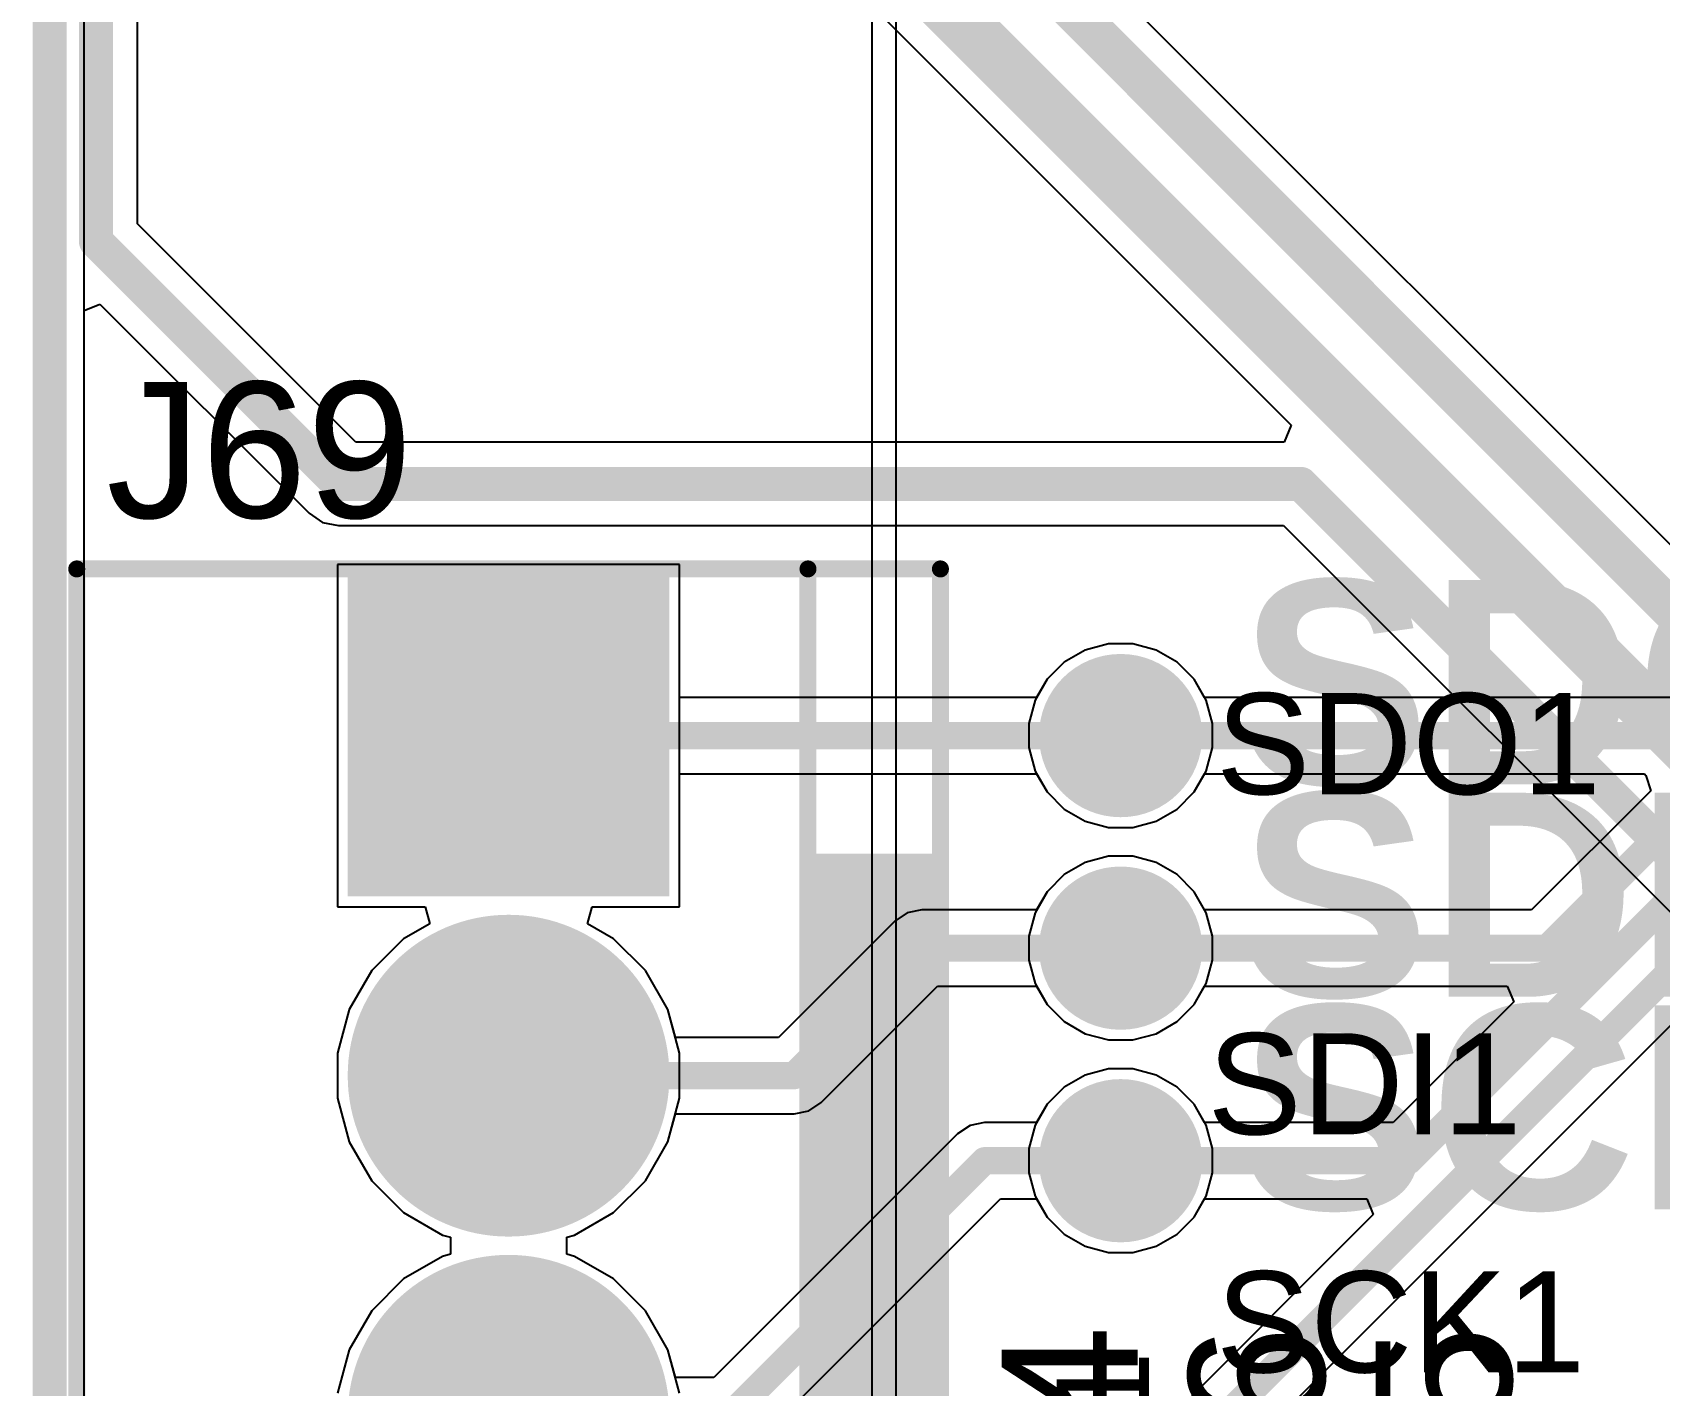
# Model space of a CAD drawing. Header units: inches. Extents: x -0.91 to 3.86, y -0.82 to 4.16.
# Drawn here: x -0.005 to 0.4735, y 1.9289 to 2.3267 of the extents above; entities that cross this region are included whole.
import ezdxf

# ---------------------------------------------------------------- set-up
doc = ezdxf.new("R2010")
doc.units = ezdxf.units.IN
doc.header["$MEASUREMENT"] = 0
for name, color, linetype in [('Board Outline', 216, 'Continuous'), ('Bottom Layer 1', 5, 'Continuous'), ('Bottom Solder', 6, 'Continuous'), ('GND+Signal', 16, 'Continuous'), ('Mechanical 17', 56, 'Continuous'), ('Multi-Layer', 9, 'Continuous'), ('Pad Holes', 156, 'Continuous'), ('PWR+Signal', 76, 'Continuous'), ('Top Layer 1', 1, 'Continuous'), ('Top Overlay', 2, 'Continuous'), ('Top Solder', 216, 'Continuous')]:
    doc.layers.add(name, color=color, linetype=linetype)
doc.styles.add('Arial', font='', dxfattribs={"height": 0.2})
doc.styles.add('Arial_Bold', font='', dxfattribs={"height": 0.2})
doc.styles.get('Arial').set_extended_font_data('Arial')
doc.styles.get('Arial_Bold').set_extended_font_data('Arial', bold=True)

# ---------------------------------------------------------------- blocks, each defined once
blk = doc.blocks.new('T____P______TH_1_8___H_________0_92___63')
at = {"layer": 'Bottom Layer 1'}
h = blk.add_hatch(color=5, dxfattribs=at)
edge = h.paths.add_edge_path()
edge.add_arc((0.187, -0.195), 0.02, 0, 360)
at = {"layer": 'Bottom Solder'}
h = blk.add_hatch(color=6, dxfattribs=at)
edge = h.paths.add_edge_path()
edge.add_arc((0.187, -0.195), 0.024, 0, 360)
at = {"layer": 'GND+Signal'}
h = blk.add_hatch(color=16, dxfattribs=at)
edge = h.paths.add_edge_path()
edge.add_arc((0.187, -0.195), 0.02, 0, 360)
at = {"layer": 'Multi-Layer'}
h = blk.add_hatch(color=9, dxfattribs=at)
edge = h.paths.add_edge_path()
edge.add_arc((0.187, -0.195), 0.02, 0, 360)
at = {"layer": 'Pad Holes'}
h = blk.add_hatch(color=7, dxfattribs=at)
edge = h.paths.add_edge_path()
edge.add_arc((0.187, -0.195), 0.01, 0, 360)
at = {"layer": 'PWR+Signal'}
h = blk.add_hatch(color=76, dxfattribs=at)
edge = h.paths.add_edge_path()
edge.add_arc((0.187, -0.195), 0.02, 0, 360)
at = {"layer": 'Top Layer 1'}
h = blk.add_hatch(color=1, dxfattribs=at)
edge = h.paths.add_edge_path()
edge.add_arc((0.187, -0.195), 0.02, 0, 360)
at = {"layer": 'Top Solder'}
h = blk.add_hatch(color=216, dxfattribs=at)
edge = h.paths.add_edge_path()
edge.add_arc((0.187, -0.195), 0.024, 0, 360)
blk = doc.blocks.new('T____P______TH_1_8___H_________0_92___65')
at = {"layer": 'Bottom Layer 1'}
h = blk.add_hatch(color=5, dxfattribs=at)
edge = h.paths.add_edge_path()
edge.add_arc((-0.013, -0.084), 0.02, 0, 360)
at = {"layer": 'Bottom Solder'}
h = blk.add_hatch(color=6, dxfattribs=at)
edge = h.paths.add_edge_path()
edge.add_arc((-0.013, -0.084), 0.024, 0, 360)
at = {"layer": 'GND+Signal'}
h = blk.add_hatch(color=16, dxfattribs=at)
edge = h.paths.add_edge_path()
edge.add_arc((-0.013, -0.084), 0.02, 0, 360)
at = {"layer": 'Multi-Layer'}
h = blk.add_hatch(color=9, dxfattribs=at)
edge = h.paths.add_edge_path()
edge.add_arc((-0.013, -0.084), 0.02, 0, 360)
at = {"layer": 'Pad Holes'}
h = blk.add_hatch(color=7, dxfattribs=at)
edge = h.paths.add_edge_path()
edge.add_arc((-0.013, -0.084), 0.01, 0, 360)
at = {"layer": 'PWR+Signal'}
h = blk.add_hatch(color=76, dxfattribs=at)
edge = h.paths.add_edge_path()
edge.add_arc((-0.013, -0.084), 0.02, 0, 360)
at = {"layer": 'Top Layer 1'}
h = blk.add_hatch(color=1, dxfattribs=at)
edge = h.paths.add_edge_path()
edge.add_arc((-0.013, -0.084), 0.02, 0, 360)
at = {"layer": 'Top Solder'}
h = blk.add_hatch(color=216, dxfattribs=at)
edge = h.paths.add_edge_path()
edge.add_arc((-0.013, -0.084), 0.024, 0, 360)
blk = doc.blocks.new('T____P______TH_1_8___H_________0_92___66')
at = {"layer": 'Bottom Layer 1'}
h = blk.add_hatch(color=5, dxfattribs=at)
edge = h.paths.add_edge_path()
edge.add_arc((-0.016, -0.029), 0.02, 0, 360)
at = {"layer": 'Bottom Solder'}
h = blk.add_hatch(color=6, dxfattribs=at)
edge = h.paths.add_edge_path()
edge.add_arc((-0.016, -0.029), 0.024, 0, 360)
at = {"layer": 'GND+Signal'}
h = blk.add_hatch(color=16, dxfattribs=at)
edge = h.paths.add_edge_path()
edge.add_arc((-0.016, -0.029), 0.02, 0, 360)
at = {"layer": 'Multi-Layer'}
h = blk.add_hatch(color=9, dxfattribs=at)
edge = h.paths.add_edge_path()
edge.add_arc((-0.016, -0.029), 0.02, 0, 360)
at = {"layer": 'Pad Holes'}
h = blk.add_hatch(color=7, dxfattribs=at)
edge = h.paths.add_edge_path()
edge.add_arc((-0.016, -0.029), 0.01, 0, 360)
at = {"layer": 'PWR+Signal'}
h = blk.add_hatch(color=76, dxfattribs=at)
edge = h.paths.add_edge_path()
edge.add_arc((-0.016, -0.029), 0.02, 0, 360)
at = {"layer": 'Top Layer 1'}
h = blk.add_hatch(color=1, dxfattribs=at)
edge = h.paths.add_edge_path()
edge.add_arc((-0.016, -0.029), 0.02, 0, 360)
at = {"layer": 'Top Solder'}
h = blk.add_hatch(color=216, dxfattribs=at)
edge = h.paths.add_edge_path()
edge.add_arc((-0.016, -0.029), 0.024, 0, 360)
blk = doc.blocks.new('1718561004_81')
at = {"layer": 'Bottom Layer 1'}
blk.add_hatch(color=5, dxfattribs=at).paths.add_polyline_path([(-0.19331, 0.04331), (-0.10669, 0.04331), (-0.10669, -0.04331), (-0.19331, -0.04331)])
h = blk.add_hatch(color=5, dxfattribs=at)
edge = h.paths.add_edge_path()
edge.add_arc((-0.05, 0), 0.04331, 0, 360)
h = blk.add_hatch(color=5, dxfattribs=at)
edge = h.paths.add_edge_path()
edge.add_arc((0.05, 0), 0.04331, 0, 360)
h = blk.add_hatch(color=5, dxfattribs=at)
edge = h.paths.add_edge_path()
edge.add_arc((0.15, 0), 0.04331, 0, 360)
at = {"layer": 'Bottom Solder'}
blk.add_hatch(color=6, dxfattribs=at).paths.add_polyline_path([(-0.19731, 0.04731), (-0.10269, 0.04731), (-0.10269, -0.04731), (-0.19731, -0.04731)])
h = blk.add_hatch(color=6, dxfattribs=at)
edge = h.paths.add_edge_path()
edge.add_arc((-0.05, 0), 0.04731, 0, 360)
h = blk.add_hatch(color=6, dxfattribs=at)
edge = h.paths.add_edge_path()
edge.add_arc((0.05, 0), 0.04731, 0, 360)
h = blk.add_hatch(color=6, dxfattribs=at)
edge = h.paths.add_edge_path()
edge.add_arc((0.15, 0), 0.04731, 0, 360)
at = {"layer": 'GND+Signal'}
blk.add_hatch(color=16, dxfattribs=at).paths.add_polyline_path([(-0.19331, 0.04331), (-0.10669, 0.04331), (-0.10669, -0.04331), (-0.19331, -0.04331)])
h = blk.add_hatch(color=16, dxfattribs=at)
edge = h.paths.add_edge_path()
edge.add_arc((-0.05, 0), 0.04331, 0, 360)
h = blk.add_hatch(color=16, dxfattribs=at)
edge = h.paths.add_edge_path()
edge.add_arc((0.05, 0), 0.04331, 0, 360)
h = blk.add_hatch(color=16, dxfattribs=at)
edge = h.paths.add_edge_path()
edge.add_arc((0.15, 0), 0.04331, 0, 360)
at = {"layer": 'Multi-Layer'}
blk.add_hatch(color=9, dxfattribs=at).paths.add_polyline_path([(-0.19331, 0.04331), (-0.10669, 0.04331), (-0.10669, -0.04331), (-0.19331, -0.04331)])
h = blk.add_hatch(color=9, dxfattribs=at)
edge = h.paths.add_edge_path()
edge.add_arc((-0.05, 0), 0.04331, 0, 360)
h = blk.add_hatch(color=9, dxfattribs=at)
edge = h.paths.add_edge_path()
edge.add_arc((0.05, 0), 0.04331, 0, 360)
h = blk.add_hatch(color=9, dxfattribs=at)
edge = h.paths.add_edge_path()
edge.add_arc((0.15, 0), 0.04331, 0, 360)
at = {"layer": 'Pad Holes'}
h = blk.add_hatch(color=7, dxfattribs=at)
edge = h.paths.add_edge_path()
edge.add_arc((-0.15, 0), 0.02264, 0, 360)
h = blk.add_hatch(color=7, dxfattribs=at)
edge = h.paths.add_edge_path()
edge.add_arc((-0.05, 0), 0.02264, 0, 360)
h = blk.add_hatch(color=7, dxfattribs=at)
edge = h.paths.add_edge_path()
edge.add_arc((0.05, 0), 0.02264, 0, 360)
h = blk.add_hatch(color=7, dxfattribs=at)
edge = h.paths.add_edge_path()
edge.add_arc((0.15, 0), 0.02264, 0, 360)
at = {"layer": 'PWR+Signal'}
blk.add_hatch(color=76, dxfattribs=at).paths.add_polyline_path([(-0.19331, 0.04331), (-0.10669, 0.04331), (-0.10669, -0.04331), (-0.19331, -0.04331)])
h = blk.add_hatch(color=76, dxfattribs=at)
edge = h.paths.add_edge_path()
edge.add_arc((-0.05, 0), 0.04331, 0, 360)
h = blk.add_hatch(color=76, dxfattribs=at)
edge = h.paths.add_edge_path()
edge.add_arc((0.05, 0), 0.04331, 0, 360)
h = blk.add_hatch(color=76, dxfattribs=at)
edge = h.paths.add_edge_path()
edge.add_arc((0.15, 0), 0.04331, 0, 360)
at = {"layer": 'Top Layer 1'}
blk.add_hatch(color=1, dxfattribs=at).paths.add_polyline_path([(-0.19331, 0.04331), (-0.10669, 0.04331), (-0.10669, -0.04331), (-0.19331, -0.04331)])
h = blk.add_hatch(color=1, dxfattribs=at)
edge = h.paths.add_edge_path()
edge.add_arc((-0.05, 0), 0.04331, 0, 360)
h = blk.add_hatch(color=1, dxfattribs=at)
edge = h.paths.add_edge_path()
edge.add_arc((0.05, 0), 0.04331, 0, 360)
h = blk.add_hatch(color=1, dxfattribs=at)
edge = h.paths.add_edge_path()
edge.add_arc((0.15, 0), 0.04331, 0, 360)
at = {"layer": 'Top Overlay'}
blk.add_hatch(color=2, dxfattribs=at).paths.add_polyline_path([(-0.11529, 0.08805), (0.10669, 0.08805), (0.10669, 0.127), (-0.11529, 0.127)])
at = {"layer": 'Top Solder'}
blk.add_hatch(color=216, dxfattribs=at).paths.add_polyline_path([(-0.19731, 0.04731), (-0.10269, 0.04731), (-0.10269, -0.04731), (-0.19731, -0.04731)])
h = blk.add_hatch(color=216, dxfattribs=at)
edge = h.paths.add_edge_path()
edge.add_arc((-0.05, 0), 0.04731, 0, 360)
h = blk.add_hatch(color=216, dxfattribs=at)
edge = h.paths.add_edge_path()
edge.add_arc((0.05, 0), 0.04731, 0, 360)
h = blk.add_hatch(color=216, dxfattribs=at)
edge = h.paths.add_edge_path()
edge.add_arc((0.15, 0), 0.04731, 0, 360)
at = {"layer": 'Top Overlay'}
for points in [[(-0.199, -0.127, 0.005, 0.005, 0), (-0.199, 0.127, 0.005, 0.005, 0)], [(0.199, 0.127, 0.005, 0.005, 0), (-0.199, 0.127, 0.005, 0.005, 0)], [(0.199, -0.127, 0.005, 0.005, 0), (0.199, 0.127, 0.005, 0.005, 0)], [(0.19806, 0.08805, 0.005, 0.005, 0), (-0.199, 0.08805, 0.005, 0.005, 0)], [(0.199, -0.127, 0.005, 0.005, 0), (-0.199, -0.127, 0.005, 0.005, 0)]]:
    blk.add_lwpolyline(points, format="xyseb", dxfattribs=at)
for points in [[(-0.20025, 0.127, 0.0025, 0.0025, 1), (-0.19775, 0.127, 0.0025, 0.0025, 1)], [(-0.20025, 0.127, 0.0025, 0.0025, 1), (-0.19775, 0.127, 0.0025, 0.0025, 1)], [(0.19775, 0.127, 0.0025, 0.0025, 1), (0.20025, 0.127, 0.0025, 0.0025, 1)], [(0.19775, 0.127, 0.0025, 0.0025, 1), (0.20025, 0.127, 0.0025, 0.0025, 1)], [(-0.20025, 0.08805, 0.0025, 0.0025, 1), (-0.19775, 0.08805, 0.0025, 0.0025, 1)], [(0.19681, 0.08805, 0.0025, 0.0025, 1), (0.19931, 0.08805, 0.0025, 0.0025, 1)], [(-0.20025, -0.127, 0.0025, 0.0025, 1), (-0.19775, -0.127, 0.0025, 0.0025, 1)], [(-0.20025, -0.127, 0.0025, 0.0025, 1), (-0.19775, -0.127, 0.0025, 0.0025, 1)], [(0.19775, -0.127, 0.0025, 0.0025, 1), (0.20025, -0.127, 0.0025, 0.0025, 1)], [(0.19775, -0.127, 0.0025, 0.0025, 1), (0.20025, -0.127, 0.0025, 0.0025, 1)]]:
    blk.add_lwpolyline(points, format="xyseb", close=True, dxfattribs=at)

msp = doc.modelspace()

# ---------------------------------------------------------------- linework, layer by layer
at = {"layer": 'Board Outline'}
msp.add_lwpolyline([(0, 0, 0.01, 0.01, 0), (0, 4.15, 0.01, 0.01, 0)], format="xyseb", dxfattribs=at)
at = {"layer": 'Bottom Layer 1'}
for p, q in [((0.0102, 0.0102), (0.0102, 4.1398)), ((0.18531, 2.17031), (0.08469, 2.17031)), ((0.08469, 2.17031), (0.08469, 2.06969)), ((0.18531, 2.06969), (0.18531, 2.17031)), ((0.30458, 2.14516), (0.29842, 2.14161)), ((0.31145, 2.147), (0.30458, 2.14516)), ((0.31855, 2.147), (0.31145, 2.147)), ((0.32542, 2.14516), (0.31855, 2.147)), ((0.33158, 2.14161), (0.32542, 2.14516)), ((0.29842, 2.14161), (0.29339, 2.13658)), ((0.33661, 2.13658), (0.33158, 2.14161)), ((0.29339, 2.13658), (0.28984, 2.13042)), ((0.3397, 2.13122), (0.33661, 2.13658)), ((0.28984, 2.13042), (0.288, 2.12355)), ((0.52006, 2.13122), (0.3397, 2.13122)), ((0.288, 2.12355), (0.288, 2.11645)), ((0.288, 2.11645), (0.28984, 2.10958)), ((0.28984, 2.10958), (0.29339, 2.10342)), ((0.33661, 2.10342), (0.3397, 2.10878)), ((0.3397, 2.10878), (0.46909, 2.10878)), ((0.46909, 2.10878), (0.46946, 2.10831)), ((0.46946, 2.10831), (0.47092, 2.10378)), ((0.29339, 2.10342), (0.29842, 2.09839)), ((0.33158, 2.09839), (0.33661, 2.10342)), ((0.47092, 2.10378), (0.43585, 2.06872)), ((0.29842, 2.09839), (0.30458, 2.09484)), ((0.32542, 2.09484), (0.33158, 2.09839)), ((0.30458, 2.09484), (0.31145, 2.093)), ((0.31145, 2.093), (0.31855, 2.093)), ((0.31855, 2.093), (0.32542, 2.09484)), ((0.30458, 2.08266), (0.29842, 2.07911)), ((0.31145, 2.0845), (0.30458, 2.08266)), ((0.31855, 2.0845), (0.31145, 2.0845)), ((0.32542, 2.08266), (0.31855, 2.0845)), ((0.33158, 2.07911), (0.32542, 2.08266)), ((0.29842, 2.07911), (0.29339, 2.07408)), ((0.33661, 2.07408), (0.33158, 2.07911)), ((0.29339, 2.07408), (0.28984, 2.06792)), ((0.3397, 2.06872), (0.33661, 2.07408)), ((0.08469, 2.06969), (0.11046, 2.06969)), ((0.11046, 2.06969), (0.1118, 2.06469)), ((0.1582, 2.06469), (0.15954, 2.06969)), ((0.15954, 2.06969), (0.18531, 2.06969)), ((0.28984, 2.06792), (0.288, 2.06105)), ((0.43585, 2.06872), (0.3397, 2.06872)), ((0.1118, 2.06469), (0.10411, 2.06026)), ((0.16589, 2.06026), (0.1582, 2.06469)), ((0.10411, 2.06026), (0.09475, 2.05089)), ((0.17526, 2.05089), (0.16589, 2.06026)), ((0.288, 2.06105), (0.288, 2.05395)), ((0.25393, 1.81207), (0.49724, 2.05538)), ((0.288, 2.05395), (0.28984, 2.04708)), ((0.09475, 2.05089), (0.08812, 2.03942)), ((0.18188, 2.03942), (0.17526, 2.05089)), ((0.28984, 2.04708), (0.29339, 2.04092)), ((0.33661, 2.04092), (0.3397, 2.04628)), ((0.3397, 2.04628), (0.42868, 2.04628)), ((0.42868, 2.04628), (0.43059, 2.04167)), ((0.08812, 2.03942), (0.08469, 2.02662)), ((0.18531, 2.02662), (0.18188, 2.03942)), ((0.29339, 2.04092), (0.29842, 2.03589)), ((0.33158, 2.03589), (0.33661, 2.04092)), ((0.43059, 2.04167), (0.39514, 2.00622)), ((0.29842, 2.03589), (0.30458, 2.03234)), ((0.32542, 2.03234), (0.33158, 2.03589)), ((0.30458, 2.03234), (0.31145, 2.0305)), ((0.31145, 2.0305), (0.31855, 2.0305)), ((0.31855, 2.0305), (0.32542, 2.03234)), ((0.08469, 2.02662), (0.08469, 2.01338)), ((0.18531, 2.01338), (0.18531, 2.02662)), ((0.30458, 2.02016), (0.29842, 2.01661)), ((0.31145, 2.022), (0.30458, 2.02016)), ((0.31855, 2.022), (0.31145, 2.022)), ((0.32542, 2.02016), (0.31855, 2.022)), ((0.33158, 2.01661), (0.32542, 2.02016)), ((0.29842, 2.01661), (0.29339, 2.01158)), ((0.33661, 2.01158), (0.33158, 2.01661)), ((0.08469, 2.01338), (0.08812, 2.00058)), ((0.18188, 2.00058), (0.18531, 2.01338)), ((0.29339, 2.01158), (0.28984, 2.00542)), ((0.3397, 2.00622), (0.33661, 2.01158)), ((0.28984, 2.00542), (0.288, 1.99855)), ((0.39514, 2.00622), (0.3397, 2.00622)), ((0.08812, 2.00058), (0.09475, 1.98911)), ((0.17526, 1.98911), (0.18188, 2.00058)), ((0.288, 1.99855), (0.288, 1.99145)), ((0.288, 1.99145), (0.28984, 1.98458)), ((0.09475, 1.98911), (0.10411, 1.97974)), ((0.16589, 1.97974), (0.17526, 1.98911)), ((0.28984, 1.98458), (0.29339, 1.97842)), ((0.33661, 1.97842), (0.3397, 1.98378)), ((0.3397, 1.98378), (0.38739, 1.98378)), ((0.38739, 1.98378), (0.3893, 1.97917)), ((0.10411, 1.97974), (0.11558, 1.97312)), ((0.15442, 1.97312), (0.16589, 1.97974)), ((0.3893, 1.97917), (0.24135, 1.83122)), ((0.29339, 1.97842), (0.29842, 1.97339)), ((0.33158, 1.97339), (0.33661, 1.97842)), ((0.11558, 1.97312), (0.1179, 1.9725)), ((0.1179, 1.9725), (0.1179, 1.9675)), ((0.1521, 1.9725), (0.15442, 1.97312)), ((0.1521, 1.9675), (0.1521, 1.9725)), ((0.29842, 1.97339), (0.30458, 1.96984)), ((0.32542, 1.96984), (0.33158, 1.97339)), ((0.11558, 1.96688), (0.10411, 1.96026)), ((0.1179, 1.9675), (0.11558, 1.96688)), ((0.15442, 1.96688), (0.1521, 1.9675)), ((0.16589, 1.96026), (0.15442, 1.96688)), ((0.30458, 1.96984), (0.31145, 1.968)), ((0.31145, 1.968), (0.31855, 1.968)), ((0.31855, 1.968), (0.32542, 1.96984)), ((0.10411, 1.96026), (0.09475, 1.95089)), ((0.17526, 1.95089), (0.16589, 1.96026)), ((0.09475, 1.95089), (0.08812, 1.93942)), ((0.18188, 1.93942), (0.17526, 1.95089)), ((0.08812, 1.93942), (0.08469, 1.92662)), ((0.18531, 1.92662), (0.18188, 1.93942))]:
    msp.add_line(p, q, dxfattribs=at)
for points in [[(0.315, 2.12, 0.008, 0.008, 0), (0.79038, 2.12, 0.008, 0.008, 0)], [(0.4405, 2.0575, 0.008, 0.008, 0), (0.48, 2.097, 0.008, 0.008, 0)], [(0.39979, 1.995, 0.008, 0.008, 0), (0.48638, 2.08159, 0.008, 0.008, 0)], [(0.246, 1.82, 0.008, 0.008, 0), (0.49259, 2.06659, 0.008, 0.008, 0)], [(0.315, 2.0575, 0.008, 0.008, 0), (0.4405, 2.0575, 0.008, 0.008, 0)], [(0.315, 1.995, 0.008, 0.008, 0), (0.39979, 1.995, 0.008, 0.008, 0)]]:
    msp.add_lwpolyline(points, format="xyseb", dxfattribs=at)
for points in [[(0.313, 2.12, 0.004, 0.004, 1), (0.317, 2.12, 0.004, 0.004, 1)], [(0.313, 2.0575, 0.004, 0.004, 1), (0.317, 2.0575, 0.004, 0.004, 1)], [(0.4385, 2.0575, 0.004, 0.004, 1), (0.4425, 2.0575, 0.004, 0.004, 1)], [(0.4385, 2.0575, 0.004, 0.004, 1), (0.4425, 2.0575, 0.004, 0.004, 1)], [(0.313, 1.995, 0.004, 0.004, 1), (0.317, 1.995, 0.004, 0.004, 1)], [(0.39779, 1.995, 0.004, 0.004, 1), (0.40179, 1.995, 0.004, 0.004, 1)], [(0.39779, 1.995, 0.004, 0.004, 1), (0.40179, 1.995, 0.004, 0.004, 1)]]:
    msp.add_lwpolyline(points, format="xyseb", close=True, dxfattribs=at)
at = {"layer": 'GND+Signal'}
for p, q in [((0.0102, 0.0102), (0.0102, 2.40832)), ((0.18531, 2.17031), (0.08469, 2.17031)), ((0.08469, 2.17031), (0.08469, 2.06969)), ((0.18531, 2.06969), (0.18531, 2.17031)), ((0.30458, 2.14516), (0.29842, 2.14161)), ((0.31145, 2.147), (0.30458, 2.14516)), ((0.31855, 2.147), (0.31145, 2.147)), ((0.32542, 2.14516), (0.31855, 2.147)), ((0.33158, 2.14161), (0.32542, 2.14516)), ((0.29842, 2.14161), (0.29339, 2.13658)), ((0.33661, 2.13658), (0.33158, 2.14161)), ((0.29339, 2.13658), (0.28984, 2.13042)), ((0.34016, 2.13042), (0.33661, 2.13658)), ((0.28984, 2.13042), (0.288, 2.12355)), ((0.342, 2.12355), (0.34016, 2.13042)), ((0.288, 2.12355), (0.288, 2.11645)), ((0.342, 2.11645), (0.342, 2.12355)), ((0.288, 2.11645), (0.28984, 2.10958)), ((0.34016, 2.10958), (0.342, 2.11645)), ((0.28984, 2.10958), (0.29339, 2.10342)), ((0.33661, 2.10342), (0.34016, 2.10958)), ((0.29339, 2.10342), (0.29842, 2.09839)), ((0.33158, 2.09839), (0.33661, 2.10342)), ((0.29842, 2.09839), (0.30458, 2.09484)), ((0.32542, 2.09484), (0.33158, 2.09839)), ((0.30458, 2.09484), (0.31145, 2.093)), ((0.31145, 2.093), (0.31855, 2.093)), ((0.31855, 2.093), (0.32542, 2.09484)), ((0.30458, 2.08266), (0.29842, 2.07911)), ((0.31145, 2.0845), (0.30458, 2.08266)), ((0.31855, 2.0845), (0.31145, 2.0845)), ((0.32542, 2.08266), (0.31855, 2.0845)), ((0.33158, 2.07911), (0.32542, 2.08266)), ((0.29842, 2.07911), (0.29339, 2.07408)), ((0.33661, 2.07408), (0.33158, 2.07911)), ((0.29339, 2.07408), (0.28984, 2.06792)), ((0.34016, 2.06792), (0.33661, 2.07408)), ((0.08469, 2.06969), (0.11046, 2.06969)), ((0.11046, 2.06969), (0.1118, 2.06469)), ((0.1582, 2.06469), (0.15954, 2.06969)), ((0.15954, 2.06969), (0.18531, 2.06969)), ((0.28984, 2.06792), (0.288, 2.06105)), ((0.342, 2.06105), (0.34016, 2.06792)), ((0.1118, 2.06469), (0.10411, 2.06026)), ((0.16589, 2.06026), (0.1582, 2.06469)), ((0.10411, 2.06026), (0.09475, 2.05089)), ((0.17526, 2.05089), (0.16589, 2.06026)), ((0.288, 2.06105), (0.288, 2.05395)), ((0.342, 2.05395), (0.342, 2.06105)), ((0.288, 2.05395), (0.28984, 2.04708)), ((0.34016, 2.04708), (0.342, 2.05395)), ((0.09475, 2.05089), (0.08812, 2.03942)), ((0.18188, 2.03942), (0.17526, 2.05089)), ((0.28984, 2.04708), (0.29339, 2.04092)), ((0.33661, 2.04092), (0.34016, 2.04708)), ((0.08812, 2.03942), (0.08469, 2.02662)), ((0.18531, 2.02662), (0.18188, 2.03942)), ((0.29339, 2.04092), (0.29842, 2.03589)), ((0.33158, 2.03589), (0.33661, 2.04092)), ((0.29842, 2.03589), (0.30458, 2.03234)), ((0.32542, 2.03234), (0.33158, 2.03589)), ((0.30458, 2.03234), (0.31145, 2.0305)), ((0.31145, 2.0305), (0.31855, 2.0305)), ((0.31855, 2.0305), (0.32542, 2.03234)), ((0.08469, 2.02662), (0.08469, 2.01338)), ((0.18531, 2.01338), (0.18531, 2.02662)), ((0.30458, 2.02016), (0.29842, 2.01661)), ((0.31145, 2.022), (0.30458, 2.02016)), ((0.31855, 2.022), (0.31145, 2.022)), ((0.32542, 2.02016), (0.31855, 2.022)), ((0.33158, 2.01661), (0.32542, 2.02016)), ((0.29842, 2.01661), (0.29339, 2.01158)), ((0.33661, 2.01158), (0.33158, 2.01661)), ((0.08469, 2.01338), (0.08812, 2.00058)), ((0.18188, 2.00058), (0.18531, 2.01338)), ((0.29339, 2.01158), (0.28984, 2.00542)), ((0.34016, 2.00542), (0.33661, 2.01158)), ((0.28984, 2.00542), (0.288, 1.99855)), ((0.342, 1.99855), (0.34016, 2.00542)), ((0.08812, 2.00058), (0.09475, 1.98911)), ((0.17526, 1.98911), (0.18188, 2.00058)), ((0.288, 1.99855), (0.288, 1.99145)), ((0.342, 1.99145), (0.342, 1.99855)), ((0.288, 1.99145), (0.28984, 1.98458)), ((0.34016, 1.98458), (0.342, 1.99145)), ((0.09475, 1.98911), (0.10411, 1.97974)), ((0.16589, 1.97974), (0.17526, 1.98911)), ((0.28984, 1.98458), (0.29339, 1.97842)), ((0.33661, 1.97842), (0.34016, 1.98458)), ((0.10411, 1.97974), (0.11558, 1.97312)), ((0.15442, 1.97312), (0.16589, 1.97974)), ((0.29339, 1.97842), (0.29842, 1.97339)), ((0.33158, 1.97339), (0.33661, 1.97842)), ((0.11558, 1.97312), (0.1179, 1.9725)), ((0.1179, 1.9725), (0.1179, 1.9675)), ((0.1521, 1.9725), (0.15442, 1.97312)), ((0.1521, 1.9675), (0.1521, 1.9725)), ((0.29842, 1.97339), (0.30458, 1.96984)), ((0.32542, 1.96984), (0.33158, 1.97339)), ((0.11558, 1.96688), (0.10411, 1.96026)), ((0.1179, 1.9675), (0.11558, 1.96688)), ((0.15442, 1.96688), (0.1521, 1.9675)), ((0.16589, 1.96026), (0.15442, 1.96688)), ((0.30458, 1.96984), (0.31145, 1.968)), ((0.31145, 1.968), (0.31855, 1.968)), ((0.31855, 1.968), (0.32542, 1.96984)), ((0.10411, 1.96026), (0.09475, 1.95089)), ((0.17526, 1.95089), (0.16589, 1.96026)), ((0.09475, 1.95089), (0.08812, 1.93942)), ((0.18188, 1.93942), (0.17526, 1.95089)), ((0.08812, 1.93942), (0.08469, 1.92662)), ((0.18531, 1.92662), (0.18188, 1.93942))]:
    msp.add_line(p, q, dxfattribs=at)
at = {"layer": 'PWR+Signal'}
for p, q in [((0.0102, 0.0102), (0.0102, 4.1398)), ((0.24186, 2.76419), (0.24186, 1.67267)), ((0.249, 1.67267), (0.249, 2.76419)), ((0.18531, 2.17031), (0.08469, 2.17031)), ((0.08469, 2.17031), (0.08469, 2.06969)), ((0.18531, 2.06969), (0.18531, 2.17031)), ((0.30458, 2.14516), (0.29842, 2.14161)), ((0.31145, 2.147), (0.30458, 2.14516)), ((0.31855, 2.147), (0.31145, 2.147)), ((0.32542, 2.14516), (0.31855, 2.147)), ((0.33158, 2.14161), (0.32542, 2.14516)), ((0.29842, 2.14161), (0.29339, 2.13658)), ((0.33661, 2.13658), (0.33158, 2.14161)), ((0.29339, 2.13658), (0.28984, 2.13042)), ((0.34016, 2.13042), (0.33661, 2.13658)), ((0.28984, 2.13042), (0.288, 2.12355)), ((0.342, 2.12355), (0.34016, 2.13042)), ((0.288, 2.12355), (0.288, 2.11645)), ((0.342, 2.11645), (0.342, 2.12355)), ((0.288, 2.11645), (0.28984, 2.10958)), ((0.34016, 2.10958), (0.342, 2.11645)), ((0.28984, 2.10958), (0.29339, 2.10342)), ((0.33661, 2.10342), (0.34016, 2.10958)), ((0.29339, 2.10342), (0.29842, 2.09839)), ((0.33158, 2.09839), (0.33661, 2.10342)), ((0.29842, 2.09839), (0.30458, 2.09484)), ((0.32542, 2.09484), (0.33158, 2.09839)), ((0.30458, 2.09484), (0.31145, 2.093)), ((0.31145, 2.093), (0.31855, 2.093)), ((0.31855, 2.093), (0.32542, 2.09484)), ((0.30458, 2.08266), (0.29842, 2.07911)), ((0.31145, 2.0845), (0.30458, 2.08266)), ((0.31855, 2.0845), (0.31145, 2.0845)), ((0.32542, 2.08266), (0.31855, 2.0845)), ((0.33158, 2.07911), (0.32542, 2.08266)), ((0.29842, 2.07911), (0.29339, 2.07408)), ((0.33661, 2.07408), (0.33158, 2.07911)), ((0.29339, 2.07408), (0.28984, 2.06792)), ((0.34016, 2.06792), (0.33661, 2.07408)), ((0.08469, 2.06969), (0.11046, 2.06969)), ((0.11046, 2.06969), (0.1118, 2.06469)), ((0.1582, 2.06469), (0.15954, 2.06969)), ((0.15954, 2.06969), (0.18531, 2.06969)), ((0.28984, 2.06792), (0.288, 2.06105)), ((0.342, 2.06105), (0.34016, 2.06792)), ((0.1118, 2.06469), (0.10411, 2.06026)), ((0.16589, 2.06026), (0.1582, 2.06469)), ((0.10411, 2.06026), (0.09475, 2.05089)), ((0.17526, 2.05089), (0.16589, 2.06026)), ((0.288, 2.06105), (0.288, 2.05395)), ((0.342, 2.05395), (0.342, 2.06105)), ((0.288, 2.05395), (0.28984, 2.04708)), ((0.34016, 2.04708), (0.342, 2.05395)), ((0.09475, 2.05089), (0.08812, 2.03942)), ((0.18188, 2.03942), (0.17526, 2.05089)), ((0.28984, 2.04708), (0.29339, 2.04092)), ((0.33661, 2.04092), (0.34016, 2.04708)), ((0.08812, 2.03942), (0.08469, 2.02662)), ((0.18531, 2.02662), (0.18188, 2.03942)), ((0.29339, 2.04092), (0.29842, 2.03589)), ((0.33158, 2.03589), (0.33661, 2.04092)), ((0.29842, 2.03589), (0.30458, 2.03234)), ((0.32542, 2.03234), (0.33158, 2.03589)), ((0.30458, 2.03234), (0.31145, 2.0305)), ((0.31145, 2.0305), (0.31855, 2.0305)), ((0.31855, 2.0305), (0.32542, 2.03234)), ((0.08469, 2.02662), (0.08469, 2.01338)), ((0.18531, 2.01338), (0.18531, 2.02662)), ((0.30458, 2.02016), (0.29842, 2.01661)), ((0.31145, 2.022), (0.30458, 2.02016)), ((0.31855, 2.022), (0.31145, 2.022)), ((0.32542, 2.02016), (0.31855, 2.022)), ((0.33158, 2.01661), (0.32542, 2.02016)), ((0.29842, 2.01661), (0.29339, 2.01158)), ((0.33661, 2.01158), (0.33158, 2.01661)), ((0.08469, 2.01338), (0.08812, 2.00058)), ((0.18188, 2.00058), (0.18531, 2.01338)), ((0.29339, 2.01158), (0.28984, 2.00542)), ((0.34016, 2.00542), (0.33661, 2.01158)), ((0.28984, 2.00542), (0.288, 1.99855)), ((0.342, 1.99855), (0.34016, 2.00542)), ((0.08812, 2.00058), (0.09475, 1.98911)), ((0.17526, 1.98911), (0.18188, 2.00058)), ((0.288, 1.99855), (0.288, 1.99145)), ((0.342, 1.99145), (0.342, 1.99855)), ((0.288, 1.99145), (0.28984, 1.98458)), ((0.34016, 1.98458), (0.342, 1.99145)), ((0.09475, 1.98911), (0.10411, 1.97974)), ((0.16589, 1.97974), (0.17526, 1.98911)), ((0.28984, 1.98458), (0.29339, 1.97842)), ((0.33661, 1.97842), (0.34016, 1.98458)), ((0.10411, 1.97974), (0.11558, 1.97312)), ((0.15442, 1.97312), (0.16589, 1.97974)), ((0.29339, 1.97842), (0.29842, 1.97339)), ((0.33158, 1.97339), (0.33661, 1.97842)), ((0.11558, 1.97312), (0.1179, 1.9725)), ((0.1179, 1.9725), (0.1179, 1.9675)), ((0.1521, 1.9725), (0.15442, 1.97312)), ((0.1521, 1.9675), (0.1521, 1.9725)), ((0.29842, 1.97339), (0.30458, 1.96984)), ((0.32542, 1.96984), (0.33158, 1.97339)), ((0.11558, 1.96688), (0.10411, 1.96026)), ((0.1179, 1.9675), (0.11558, 1.96688)), ((0.15442, 1.96688), (0.1521, 1.9675)), ((0.16589, 1.96026), (0.15442, 1.96688)), ((0.30458, 1.96984), (0.31145, 1.968)), ((0.31145, 1.968), (0.31855, 1.968)), ((0.31855, 1.968), (0.32542, 1.96984)), ((0.10411, 1.96026), (0.09475, 1.95089)), ((0.17526, 1.95089), (0.16589, 1.96026)), ((0.09475, 1.95089), (0.08812, 1.93942)), ((0.18188, 1.93942), (0.17526, 1.95089)), ((0.08812, 1.93942), (0.08469, 1.92662)), ((0.18531, 1.92662), (0.18188, 1.93942))]:
    msp.add_line(p, q, dxfattribs=at)
at = {"layer": 'Top Layer 1'}
for p, q in [((0.02587, 2.27044), (0.02587, 2.41649)), ((0.498, 2.15475), (0.30625, 2.34649)), ((0.24019, 2.33619), (0.36514, 2.21124)), ((0.09007, 2.20624), (0.02587, 2.27044)), ((0.0102, 2.24497), (0.01481, 2.24688)), ((0.0102, 0.0102), (0.0102, 2.24497)), ((0.01481, 2.24688), (0.07635, 2.18535)), ((0.36514, 2.21124), (0.36307, 2.20624)), ((0.36307, 2.20624), (0.09007, 2.20624)), ((0.07635, 2.18535), (0.08032, 2.1827)), ((0.08032, 2.1827), (0.085, 2.18176)), ((0.085, 2.18176), (0.36293, 2.18176)), ((0.36293, 2.18176), (0.59935, 1.94535)), ((0.18531, 2.17031), (0.08469, 2.17031)), ((0.08469, 2.17031), (0.08469, 2.06969)), ((0.18531, 2.13122), (0.18531, 2.17031)), ((0.30458, 2.14516), (0.29842, 2.14161)), ((0.31145, 2.147), (0.30458, 2.14516)), ((0.31855, 2.147), (0.31145, 2.147)), ((0.32542, 2.14516), (0.31855, 2.147)), ((0.33158, 2.14161), (0.32542, 2.14516)), ((0.29842, 2.14161), (0.29339, 2.13658)), ((0.33661, 2.13658), (0.33158, 2.14161)), ((0.29339, 2.13658), (0.2903, 2.13122)), ((0.34016, 2.13042), (0.33661, 2.13658)), ((0.2903, 2.13122), (0.18531, 2.13122)), ((0.342, 2.12355), (0.34016, 2.13042)), ((0.342, 2.11645), (0.342, 2.12355)), ((0.34016, 2.10958), (0.342, 2.11645)), ((0.18531, 2.06969), (0.18531, 2.10878)), ((0.18531, 2.10878), (0.2903, 2.10878)), ((0.2903, 2.10878), (0.29339, 2.10342)), ((0.33661, 2.10342), (0.34016, 2.10958)), ((0.29339, 2.10342), (0.29842, 2.09839)), ((0.33158, 2.09839), (0.33661, 2.10342)), ((0.29842, 2.09839), (0.30458, 2.09484)), ((0.32542, 2.09484), (0.33158, 2.09839)), ((0.30458, 2.09484), (0.31145, 2.093)), ((0.31145, 2.093), (0.31855, 2.093)), ((0.31855, 2.093), (0.32542, 2.09484)), ((0.30458, 2.08266), (0.29842, 2.07911)), ((0.31145, 2.0845), (0.30458, 2.08266)), ((0.31855, 2.0845), (0.31145, 2.0845)), ((0.32542, 2.08266), (0.31855, 2.0845)), ((0.33158, 2.07911), (0.32542, 2.08266)), ((0.29842, 2.07911), (0.29339, 2.07408)), ((0.33661, 2.07408), (0.33158, 2.07911)), ((0.29339, 2.07408), (0.2903, 2.06872)), ((0.34016, 2.06792), (0.33661, 2.07408)), ((0.08469, 2.06969), (0.11046, 2.06969)), ((0.11046, 2.06969), (0.1118, 2.06469)), ((0.1582, 2.06469), (0.15954, 2.06969)), ((0.15954, 2.06969), (0.18531, 2.06969)), ((0.25221, 2.06786), (0.24857, 2.06543)), ((0.2565, 2.06872), (0.25221, 2.06786)), ((0.2903, 2.06872), (0.2565, 2.06872)), ((0.2565, 2.06872), (0.2565, 2.06872)), ((0.342, 2.06105), (0.34016, 2.06792)), ((0.1118, 2.06469), (0.10411, 2.06026)), ((0.16589, 2.06026), (0.1582, 2.06469)), ((0.24857, 2.06543), (0.21435, 2.03122)), ((0.10411, 2.06026), (0.09475, 2.05089)), ((0.17526, 2.05089), (0.16589, 2.06026)), ((0.342, 2.05395), (0.342, 2.06105)), ((0.34016, 2.04708), (0.342, 2.05395)), ((0.09475, 2.05089), (0.08812, 2.03942)), ((0.18188, 2.03942), (0.17526, 2.05089)), ((0.22693, 2.01207), (0.26115, 2.04628)), ((0.26115, 2.04628), (0.2903, 2.04628)), ((0.2903, 2.04628), (0.29339, 2.04092)), ((0.33661, 2.04092), (0.34016, 2.04708)), ((0.08812, 2.03942), (0.08469, 2.02662)), ((0.18408, 2.03122), (0.18188, 2.03942)), ((0.29339, 2.04092), (0.29842, 2.03589)), ((0.33158, 2.03589), (0.33661, 2.04092)), ((0.29842, 2.03589), (0.30458, 2.03234)), ((0.32542, 2.03234), (0.33158, 2.03589)), ((0.21435, 2.03122), (0.18408, 2.03122)), ((0.30458, 2.03234), (0.31145, 2.0305)), ((0.31145, 2.0305), (0.31855, 2.0305)), ((0.31855, 2.0305), (0.32542, 2.03234)), ((0.08469, 2.02662), (0.08469, 2.01338)), ((0.30458, 2.02016), (0.29842, 2.01661)), ((0.31145, 2.022), (0.30458, 2.02016)), ((0.31855, 2.022), (0.31145, 2.022)), ((0.32542, 2.02016), (0.31855, 2.022)), ((0.33158, 2.01661), (0.32542, 2.02016)), ((0.29842, 2.01661), (0.29339, 2.01158)), ((0.33661, 2.01158), (0.33158, 2.01661)), ((0.08469, 2.01338), (0.08812, 2.00058)), ((0.219, 2.00878), (0.22329, 2.00964)), ((0.22329, 2.00964), (0.22693, 2.01207)), ((0.29339, 2.01158), (0.2903, 2.00622)), ((0.34016, 2.00542), (0.33661, 2.01158)), ((0.18188, 2.00058), (0.18408, 2.00878)), ((0.18408, 2.00878), (0.219, 2.00878)), ((0.219, 2.00878), (0.219, 2.00878)), ((0.27071, 2.00536), (0.26707, 2.00293)), ((0.275, 2.00622), (0.27071, 2.00536)), ((0.2903, 2.00622), (0.275, 2.00622)), ((0.342, 1.99855), (0.34016, 2.00542)), ((0.08812, 2.00058), (0.09475, 1.98911)), ((0.17526, 1.98911), (0.18188, 2.00058)), ((0.26707, 2.00293), (0.19535, 1.93122)), ((0.26707, 2.00293), (0.26707, 2.00293)), ((0.342, 1.99145), (0.342, 1.99855)), ((0.34016, 1.98458), (0.342, 1.99145)), ((0.09475, 1.98911), (0.10411, 1.97974)), ((0.16589, 1.97974), (0.17526, 1.98911)), ((0.20793, 1.91207), (0.27965, 1.98378)), ((0.27965, 1.98378), (0.2903, 1.98378)), ((0.2903, 1.98378), (0.29339, 1.97842)), ((0.33661, 1.97842), (0.34016, 1.98458)), ((0.10411, 1.97974), (0.11558, 1.97312)), ((0.15442, 1.97312), (0.16589, 1.97974)), ((0.29339, 1.97842), (0.29842, 1.97339)), ((0.33158, 1.97339), (0.33661, 1.97842)), ((0.11558, 1.97312), (0.1179, 1.9725)), ((0.1179, 1.9725), (0.1179, 1.9675)), ((0.1521, 1.9725), (0.15442, 1.97312)), ((0.1521, 1.9675), (0.1521, 1.9725)), ((0.29842, 1.97339), (0.30458, 1.96984)), ((0.32542, 1.96984), (0.33158, 1.97339)), ((0.11558, 1.96688), (0.10411, 1.96026)), ((0.1179, 1.9675), (0.11558, 1.96688)), ((0.15442, 1.96688), (0.1521, 1.9675)), ((0.16589, 1.96026), (0.15442, 1.96688)), ((0.30458, 1.96984), (0.31145, 1.968)), ((0.31145, 1.968), (0.31855, 1.968)), ((0.31855, 1.968), (0.32542, 1.96984)), ((0.10411, 1.96026), (0.09475, 1.95089)), ((0.17526, 1.95089), (0.16589, 1.96026)), ((0.09475, 1.95089), (0.08812, 1.93942)), ((0.18188, 1.93942), (0.17526, 1.95089)), ((0.08812, 1.93942), (0.08469, 1.92662)), ((0.18408, 1.93122), (0.18188, 1.93942)), ((0.19535, 1.93122), (0.18408, 1.93122))]:
    msp.add_line(p, q, dxfattribs=at)
for points in [[(0.01363, 2.26537, 0.01, 0.01, 0), (0.01363, 2.59863, 0.01, 0.01, 0)], [(0.251, 2.347, 0.016, 0.016, 0), (0.6, 1.998, 0.016, 0.016, 0)], [(0.293, 2.341, 0.012, 0.012, 0), (0.6, 2.034, 0.012, 0.012, 0)], [(0.01363, 2.26537, 0.01, 0.01, 0), (0.085, 2.194, 0.01, 0.01, 0)], [(0.085, 2.194, 0.01, 0.01, 0), (0.368, 2.194, 0.01, 0.01, 0)], [(0.368, 2.194, 0.01, 0.01, 0), (0.608, 1.954, 0.01, 0.01, 0)], [(0.135, 2.12, 0.008, 0.008, 0), (0.315, 2.12, 0.008, 0.008, 0)], [(0.219, 2.02, 0.008, 0.008, 0), (0.2565, 2.0575, 0.008, 0.008, 0)], [(0.2565, 2.0575, 0.008, 0.008, 0), (0.315, 2.0575, 0.008, 0.008, 0)], [(0.135, 2.02, 0.008, 0.008, 0), (0.219, 2.02, 0.008, 0.008, 0)], [(0.2, 1.92, 0.008, 0.008, 0), (0.275, 1.995, 0.008, 0.008, 0)], [(0.275, 1.995, 0.008, 0.008, 0), (0.315, 1.995, 0.008, 0.008, 0)]]:
    msp.add_lwpolyline(points, format="xyseb", dxfattribs=at)
for points in [[(0.01113, 2.26537, 0.005, 0.005, 1), (0.01613, 2.26537, 0.005, 0.005, 1)], [(0.01113, 2.26537, 0.005, 0.005, 1), (0.01613, 2.26537, 0.005, 0.005, 1)], [(0.0825, 2.194, 0.005, 0.005, 1), (0.0875, 2.194, 0.005, 0.005, 1)], [(0.0825, 2.194, 0.005, 0.005, 1), (0.0875, 2.194, 0.005, 0.005, 1)], [(0.3655, 2.194, 0.005, 0.005, 1), (0.3705, 2.194, 0.005, 0.005, 1)], [(0.3655, 2.194, 0.005, 0.005, 1), (0.3705, 2.194, 0.005, 0.005, 1)], [(0.133, 2.12, 0.004, 0.004, 1), (0.137, 2.12, 0.004, 0.004, 1)], [(0.313, 2.12, 0.004, 0.004, 1), (0.317, 2.12, 0.004, 0.004, 1)], [(0.2545, 2.0575, 0.004, 0.004, 1), (0.2585, 2.0575, 0.004, 0.004, 1)], [(0.2545, 2.0575, 0.004, 0.004, 1), (0.2585, 2.0575, 0.004, 0.004, 1)], [(0.313, 2.0575, 0.004, 0.004, 1), (0.317, 2.0575, 0.004, 0.004, 1)], [(0.133, 2.02, 0.004, 0.004, 1), (0.137, 2.02, 0.004, 0.004, 1)], [(0.217, 2.02, 0.004, 0.004, 1), (0.221, 2.02, 0.004, 0.004, 1)], [(0.217, 2.02, 0.004, 0.004, 1), (0.221, 2.02, 0.004, 0.004, 1)], [(0.273, 1.995, 0.004, 0.004, 1), (0.277, 1.995, 0.004, 0.004, 1)], [(0.273, 1.995, 0.004, 0.004, 1), (0.277, 1.995, 0.004, 0.004, 1)], [(0.313, 1.995, 0.004, 0.004, 1), (0.317, 1.995, 0.004, 0.004, 1)]]:
    msp.add_lwpolyline(points, format="xyseb", close=True, dxfattribs=at)

# ---------------------------------------------------------------- block references
at = {"rotation": 270}
msp.add_blockref('1718561004_81', (0.135, 1.97), dxfattribs=at)
for name, p in [('T____P______TH_1_8___H_________0_92___63', (0.128, 2.315)), ('T____P______TH_1_8___H_________0_92___65', (0.328, 2.1415)), ('T____P______TH_1_8___H_________0_92___66', (0.331, 2.024))]:
    msp.add_blockref(name, p)

# ---------------------------------------------------------------- texts
at = {"layer": 'Mechanical 17', "style": 'Arial'}
for s, p in [('SDO1', (0.34305, 2.10275)), ('SDI1', (0.34053, 2.00275)), ('SCK1', (0.34305, 1.93275))]:
    msp.add_text(s, height=0.02975, dxfattribs=at).set_placement(p)
msp.add_text('R11', height=0.0272, rotation=90, dxfattribs=at).set_placement((0.32337, 1.86923))
at = {"layer": 'Top Overlay'}
for s, height, style, p in [('J69', 0.04, 'Arial', (0.01668, 2.18401)), ('SDO1', 0.06, 'Arial_Bold', (0.35, 2.1057)), ('SDI1', 0.06, 'Arial_Bold', (0.35, 2.0432)), ('SCK1', 0.06, 'Arial_Bold', (0.35, 1.9807))]:
    msp.add_text(s, height=height, dxfattribs=dict(at, style=style)).set_placement(p)
at = {"layer": 'Top Overlay', "style": 'Arial'}
for s, p in [('R34', (0.31999, 1.84402)), ('R36', (0.37499, 1.84402)), ('R15', (0.42999, 1.84402))]:
    msp.add_text(s, height=0.04, rotation=90, dxfattribs=at).set_placement(p)

doc.saveas('drawing.dxf')
